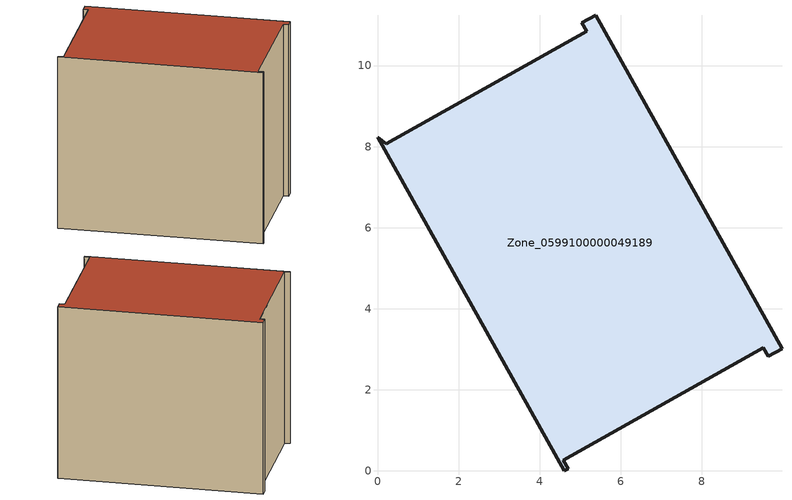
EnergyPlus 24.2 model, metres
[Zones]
Zone_0599100000049189
 floor ground (C_G): 0.22,8.07 5.16,10.84 5.04,11.05 5.38,11.24 9.98,3.02 9.64,2.83 9.52,3.03 4.58,0.27 4.7,0.06 4.6,0 0,8.23 z0
 wall outside (C_F): 4.6,0 4.7,0.06 4.58,0.27 9.52,3.03 9.64,2.83 9.98,3.02 5.38,11.24 5.04,11.05 5.16,10.84 0.22,8.07 0,8.23 4.6,0 z0:8.33
 roof outside (C_R): 5.04,11.05 5.16,10.84 0.22,8.07 0,8.23 4.6,0 4.7,0.06 4.58,0.27 9.52,3.03 9.64,2.83 9.98,3.02 5.38,11.24 z8.33
[BUILDING]
Pand.0599100000049189: North Axis=0; Terrain=City; Loads Convergence Tolerance Value=0.04; Temperature Convergence Tolerance Value=0.4; Solar Distribution=FullExterior; Maximum Number of Warmup Days=25; Minimum Number of Warmup Days=1
[Site:Location]
Rotterdam.The.Hague.AP_ZH_NLD Design_Conditions: Latitude=51.96; Longitude=4.45; Time Zone=1; Elevation=-4.5
[SITE:GROUNDTEMPERATURE:BUILDINGSURFACE]
18, 18, 18, 18, 18, 18, 18, 18, 18, 18, 18, 18
[MATERIAL] Thermal Absorptance=0.9; Solar Absorptance=0.7; Visible Absorptance=0.7
Name | Roughness | Thickness | Conductivity | Density | Specific Heat
G.TI.1965-1974 | MediumSmooth | 0.15 | 0.882353 | 540 | 1210
F.TI.1965-1974 | Rough | 0.3 | 0.697674 | 1920 | 840
R.TI.1965-1974 | MediumRough | 0.2 | 0.232558 | 1500 | 1000
[CONSTRUCTION]
C_G: G.TI.1965-1974
C_F: F.TI.1965-1974
C_R: R.TI.1965-1974
[ZONE]
Zone_0599100000049189: Type=1; Multiplier=1; Ceiling Height=Autocalculate; Volume=Autocalculate; Floor Area=autocalculate; Part of Total Floor Area=Yes
[ZONEINFILTRATION:DESIGNFLOWRATE]
Infil_Zone_0599100000049189: Zone or ZoneList or Space or SpaceList=Zone_0599100000049189; Schedule=AlwaysOn; Design Flow Rate Calculation Method=Flow/Area; Flow Rate per Floor Area=0.003; Constant Term Coefficient=1; Temperature Term Coefficient=0; Velocity Term Coefficient=0; Velocity Squared Term Coefficient=0
[HVACTEMPLATE:ZONE:IDEALLOADSAIRSYSTEM]
Zone_0599100000049189: Maximum Heating Supply Air Temperature=50; Minimum Cooling Supply Air Temperature=13; Maximum Heating Supply Air Humidity Ratio=0.0156; Minimum Cooling Supply Air Humidity Ratio=0.0077; Heating Limit=NoLimit; Cooling Limit=NoLimit; Dehumidification Control Type=ConstantSensibleHeatRatio; Cooling Sensible Heat Ratio=0.7; Dehumidification Setpoint=60; Humidification Control Type=None; Humidification Setpoint=30; Outdoor Air Method=None; Outdoor Air Flow Rate per Person=0.00944; Outdoor Air Flow Rate per Zone Floor Area=0; Outdoor Air Flow Rate per Zone=0; Demand Controlled Ventilation Type=None; Outdoor Air Economizer Type=NoEconomizer; Heat Recovery Type=None; Sensible Heat Recovery Effectiveness=0.7; Latent Heat Recovery Effectiveness=0.65
[ZONECONTROL:THERMOSTAT]
ThermostatControl_Zone_0599100000049189: Zone or ZoneList=Zone_0599100000049189; Control Type Schedule=DualSetpointControlType; Control 1=Thermostat_Zone_0599100000049189; Temperature Difference Between Cutout And Setpoint=0
[THERMOSTATSETPOINT:DUALSETPOINT]
Thermostat_Zone_0599100000049189: Heating Setpoint Temperature Schedule=HeatingSetpoint_Zone_0599100000049189; Cooling Setpoint Temperature Schedule=CoolingSetpoint_Zone_0599100000049189
[SCHEDULE:COMPACT]
HeatingSetpoint_Zone_0599100000049189: Through: 12/31, For: AllDays, Until: 24:00, 21
CoolingSetpoint_Zone_0599100000049189: Through: 12/31, For: AllDays, Until: 24:00, 24
DualSetpointControlType: Through: 12/31, For: AllDays, Until: 24:00, 4
AlwaysOn: Through: 12/31, For: AllDays, Until: 24:00, 1
